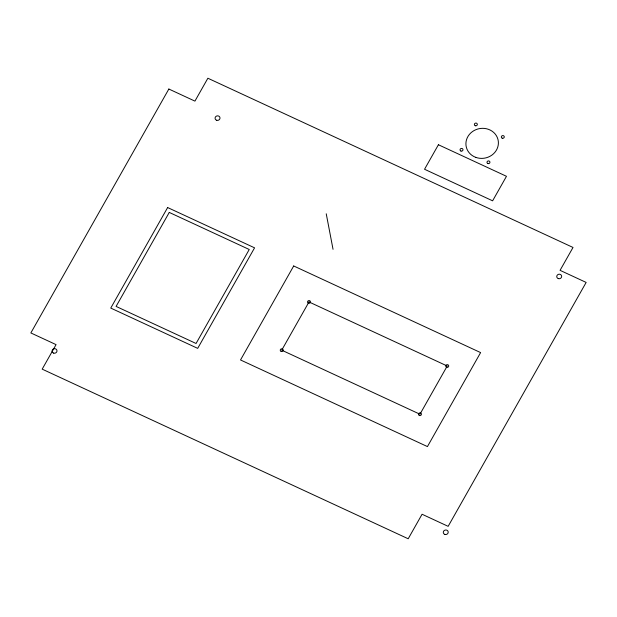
<?xml version="1.0" encoding="UTF-8"?>
<svg xmlns="http://www.w3.org/2000/svg" width="617" height="617" viewBox="0 0 617 617"><rect width="100%" height="100%" fill="white"/><g stroke="black" fill="none" stroke-linecap="round" stroke-linejoin="round"><path stroke-width="0.93" d="M326.239 213.79L333.041 249.322M168.85 89.033L30.85 332.941L56.062 344.625L42.187 369.143L408.199 538.772L422.074 514.246L448.15 526.34L586.15 282.424L560.066 270.339L573.016 247.456L207.875 78.228L194.926 101.119L168.85 89.033M167.639 207.543L110.759 308.076L197.695 348.366L254.574 247.833L167.639 207.543M169.266 212.425L116.089 306.418L196.067 343.484L249.245 249.492L169.266 212.425M293.692 265.966L240.514 359.958L427.434 446.585L480.612 352.592L293.692 265.966M309.001 301.944L281.722 350.171L419.953 414.231L447.232 366.004L309.001 301.944M438.409 144.748L424.542 169.266L492.613 200.818L506.48 176.3L438.409 144.748M419.421 415.519A1.481 1.365 -10.8 0 0 421.411 413.976A1.481 1.365 -10.8 0 0 419.028 413.189A1.481 1.365 -10.8 0 0 419.421 415.519M281.19 351.459A1.481 1.365 -10.8 0 0 283.18 349.916A1.481 1.365 -10.8 0 0 280.797 349.129A1.481 1.365 -10.8 0 0 281.19 351.459M308.469 303.232A1.481 1.365 -10.8 0 0 310.459 301.698A1.481 1.365 -10.8 0 0 308.076 300.903A1.481 1.365 -10.8 0 0 308.469 303.232M446.7 367.3A1.481 1.365 -10.8 0 0 448.698 365.758A1.481 1.365 -10.8 0 0 446.307 364.971A1.481 1.365 -10.8 0 0 446.7 367.3M444.865 534.415A2.468 2.267 -10.8 0 0 448.189 531.846A2.468 2.267 -10.8 0 0 444.209 530.535A2.468 2.267 -10.8 0 0 444.865 534.415M53.648 353.101A2.468 2.267 -10.8 0 0 56.965 350.533A2.468 2.267 -10.8 0 0 52.993 349.222A2.468 2.267 -10.8 0 0 53.648 353.101M216.652 120.269A2.468 2.267 -10.8 0 0 219.976 117.7A2.468 2.267 -10.8 0 0 215.996 116.389A2.468 2.267 -10.8 0 0 216.652 120.269M558.316 278.614A2.468 2.267 -10.8 0 0 561.64 276.046A2.468 2.267 -10.8 0 0 557.668 274.735A2.468 2.267 -10.8 0 0 558.316 278.614M475.746 157.35A16.289 14.985 -10.8 0 0 498.289 141.131A16.289 14.985 -10.8 0 0 472.429 131.598A16.289 14.985 -10.8 0 0 475.746 157.35M487.931 163.567A1.481 1.365 -10.8 0 0 489.921 162.024A1.481 1.365 -10.8 0 0 487.538 161.238A1.481 1.365 -10.8 0 0 487.931 163.567M460.984 151.072A1.481 1.365 -10.8 0 0 462.974 149.53A1.481 1.365 -10.8 0 0 460.591 148.743A1.481 1.365 -10.8 0 0 460.984 151.072M475.314 125.737A1.481 1.365 -10.8 0 0 477.311 124.194A1.481 1.365 -10.8 0 0 474.92 123.408A1.481 1.365 -10.8 0 0 475.314 125.737M502.269 138.223A1.481 1.365 -10.8 0 0 504.259 136.689A1.481 1.365 -10.8 0 0 501.876 135.902A1.481 1.365 -10.8 0 0 502.269 138.223"/></g></svg>
